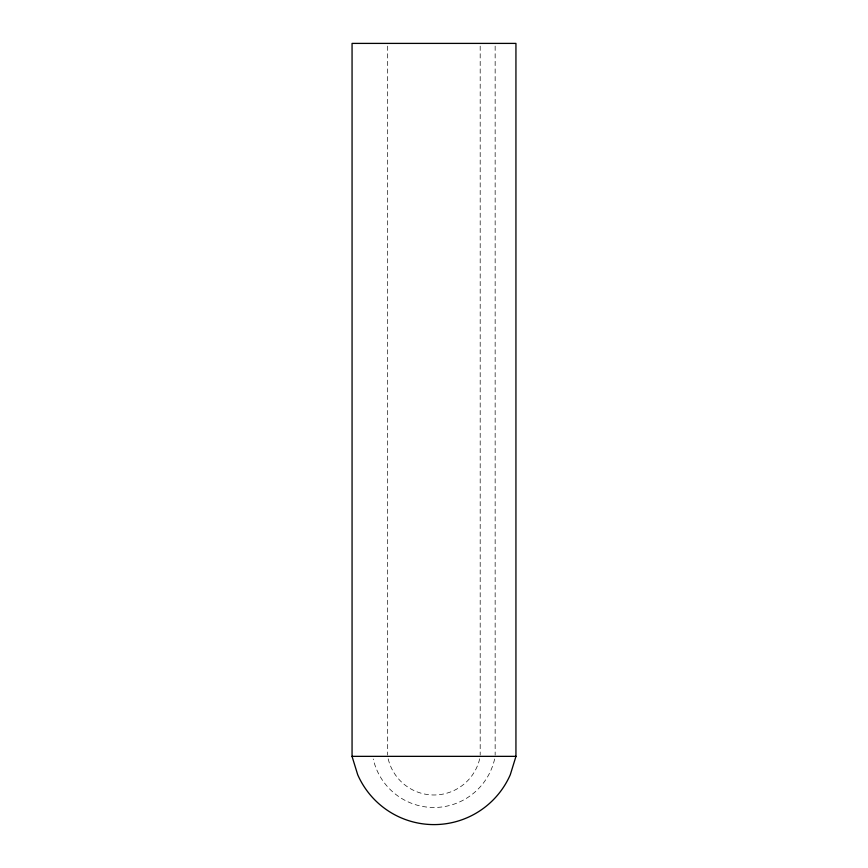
<?xml version="1.0" encoding="UTF-8"?>
<svg xmlns="http://www.w3.org/2000/svg" width="868" height="868" viewBox="0 0 868 868"><rect width="100%" height="100%" fill="white"/><g stroke="black" fill="none" stroke-linecap="round" stroke-linejoin="round"><path stroke-width="0.65" stroke-dasharray="4.34 3.25" d="M495.151 46.112L495.151 755.106M480.188 46.112L480.188 755.106M387.681 46.112L387.681 755.106M479.689 758.816A47.024 47.024 0 0 1 388.18 758.816M494.63 759.012A62.236 62.236 0 0 1 373.24 759.012"/><path stroke-width="1.3" d="M352.061 756.354L515.939 756.354M515.939 756.462L510.297 774.723A83.295 83.295 0 0 1 357.703 774.723L352.061 756.462L352.061 43.4L515.939 43.4L515.939 756.462"/></g></svg>
